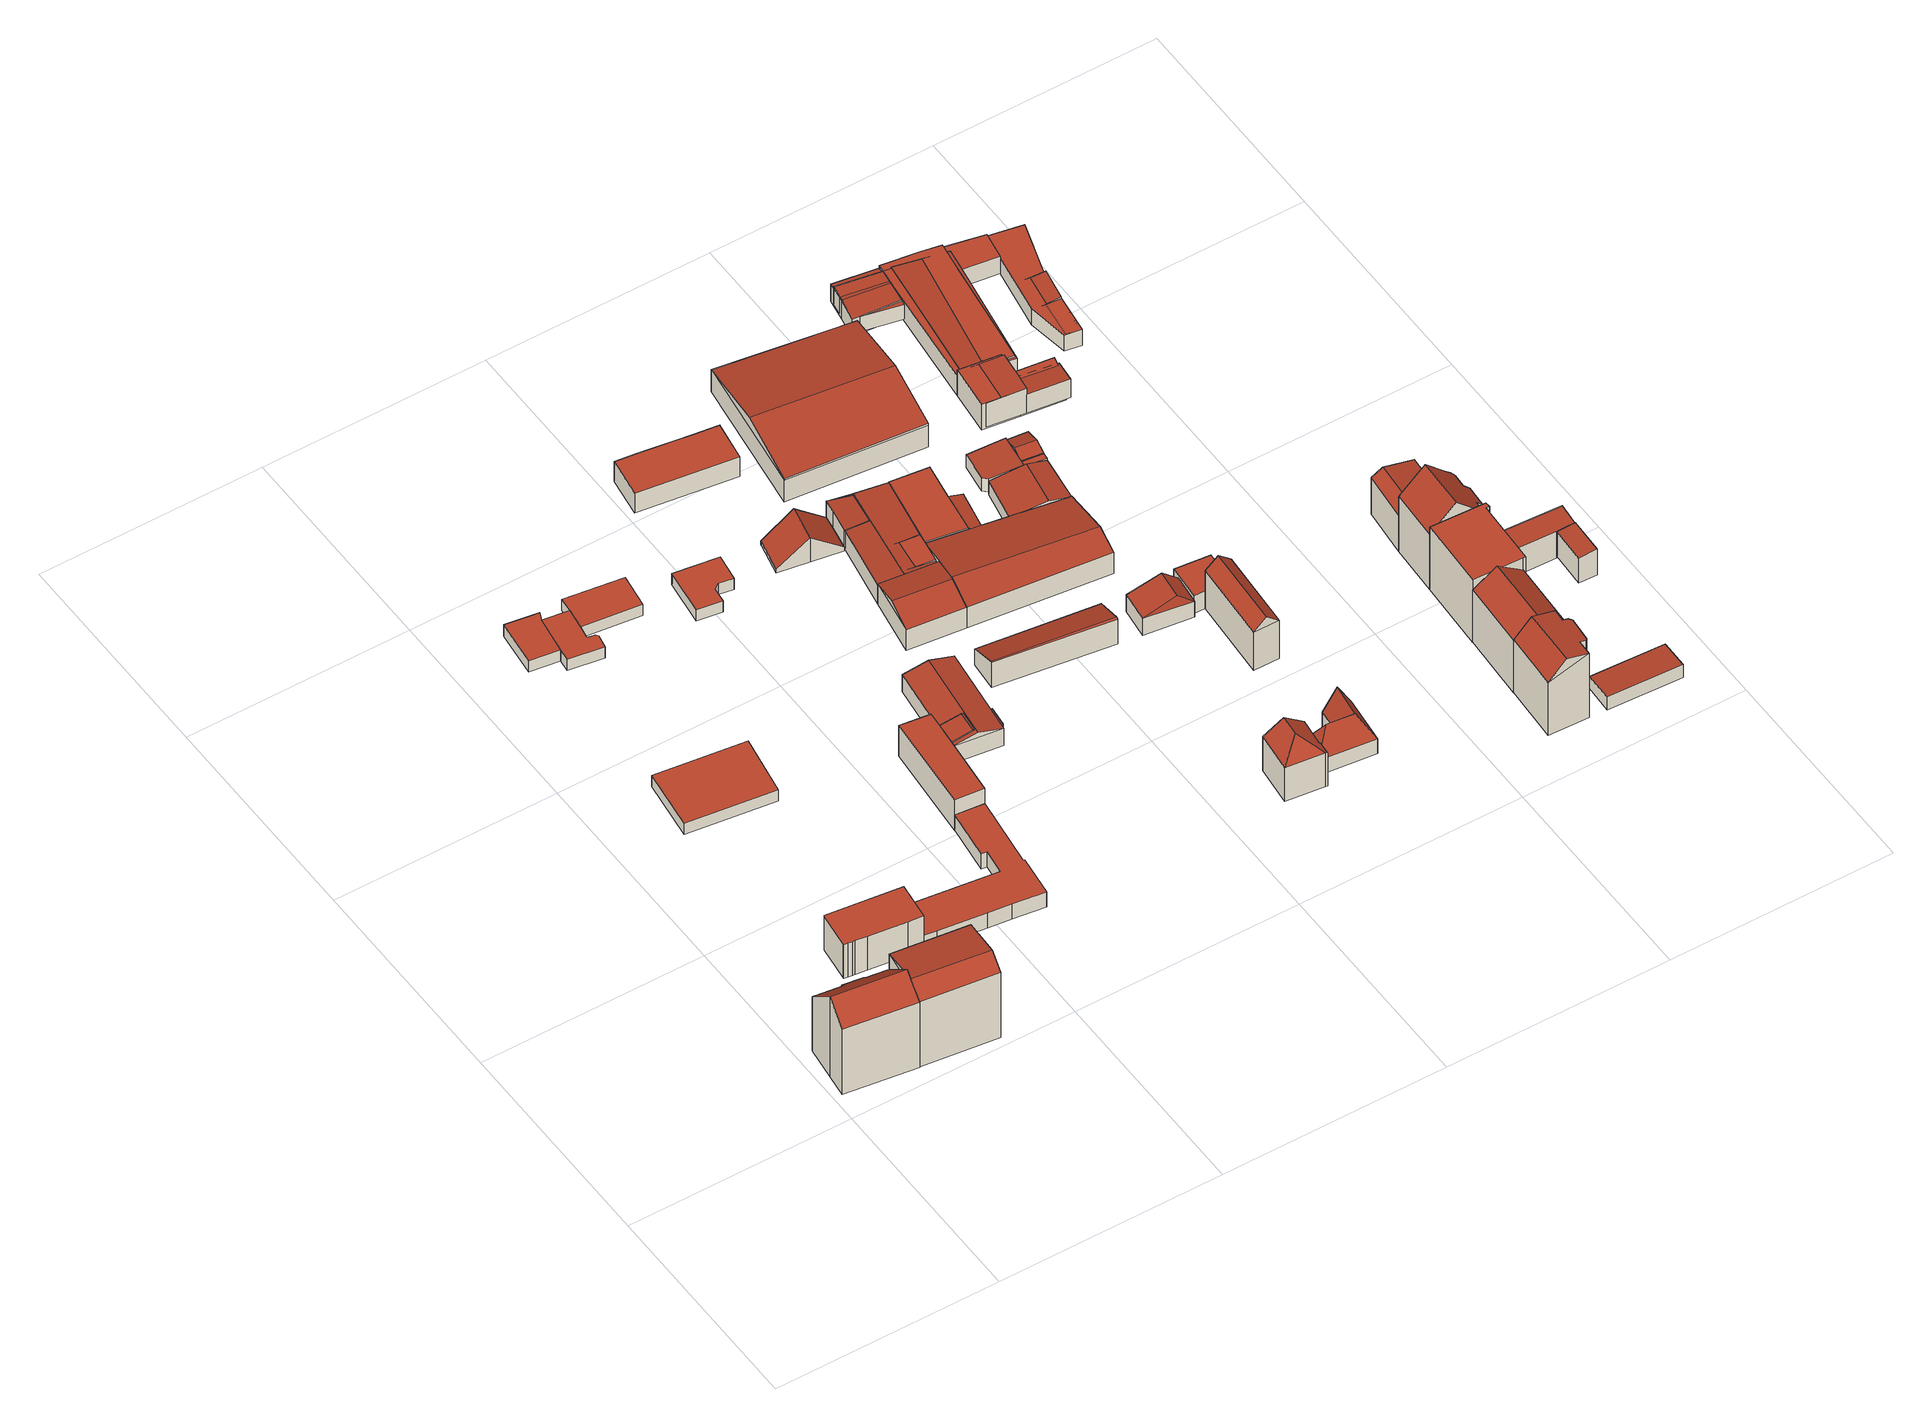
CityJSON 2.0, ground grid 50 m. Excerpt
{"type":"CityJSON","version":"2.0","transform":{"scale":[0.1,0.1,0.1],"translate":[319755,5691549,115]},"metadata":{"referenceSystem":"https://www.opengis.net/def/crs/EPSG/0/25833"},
"CityObjects":{
"building1":{"type":"Building","attributes":{"Dachtyp_tdc":"tdcGableRoof","Gemeindeschluessel":14713000,"Dachneigung":42.95,"QualitaetDacherkennung":55,"Geometrietyp2DReferenz":"3000","function":"31001_9998","roofType":"3100","measuredHeight":21.65},"geometry":[{"type":"MultiSurface","lod":"2","boundaries":[[[0,1,2,3]],[[1,4,5,2]],[[4,6,7,5]],[[6,8,9,7]],[[8,10,11,9]],[[10,12,13,11]],[[12,14,15,13]],[[14,16,17,15]],[[16,18,19,17]],[[18,20,21,19]],[[20,22,23,21]],[[22,24,25,23]],[[24,26,27,25]],[[26,28,29,27]],[[28,0,3,29]],[[24,22,20,18]],[[18,16,14,12,10,8,6,4,1,0,28,26,24]],[[3,2,5,7,9,11,13,15,17,19,21,23,25,27,29]]],"semantics":{"surfaces":[{"type":"WallSurface"},{"type":"RoofSurface"},{"type":"GroundSurface"}],"values":[0,0,0,0,0,0,0,0,0,0,0,0,0,0,0,1,1,2]}}]},
"building2":{"type":"Building","attributes":{"Dachtyp_tdc":"tdcGableRoof","Gemeindeschluessel":14713000,"Dachneigung":10.59,"QualitaetDacherkennung":36,"Geometrietyp2DReferenz":"3000","function":"31001_9998","roofType":"3100","measuredHeight":20.59},"geometry":[{"type":"MultiSurface","lod":"2","boundaries":[[[30,31,32,33]],[[31,34,35,32]],[[34,36,37,35]],[[36,30,33,37]],[[34,31,38]],[[30,36,39]],[[31,30,39,38]],[[36,34,38,39]],[[33,32,35,37]]],"semantics":{"surfaces":[{"type":"WallSurface"},{"type":"RoofSurface"},{"type":"GroundSurface"}],"values":[0,0,0,0,0,0,1,1,2]}}]},
"building3":{"type":"Building","attributes":{"Gemeindeschluessel":14713000,"Dachorientierung":0,"MittlereTraufHoehe":126.44,"ObjektHoehe":9.2,"BodenHoehe":117.23,"Geometrietyp2DReferenz":"3000","BezugspunktDach":"2000","AbsoluteHoehe":126.44,"Dachflaeche":140.97,"function":"31001_9998","measuredHeight":9.2,"storeysAboveGround":3},"geometry":[{"type":"MultiSurface","lod":"2","boundaries":[[[40,41,42,43,44,45,46,47,48,49,50]],[[50,49,51,52]],[[49,48,53,51]],[[48,47,54,53]],[[47,46,55,54]],[[46,45,56,55]],[[45,44,57,56]],[[44,43,58,57]],[[43,42,59,58]],[[42,41,60,59]],[[41,40,61,60]],[[40,50,52,61]],[[52,51,53,54,55,56,57,58,59,60,61]]],"semantics":{"surfaces":[{"type":"RoofSurface"},{"type":"WallSurface"},{"type":"GroundSurface"}],"values":[0,1,1,1,1,1,1,1,1,1,1,1,2]}}]},
"building4":{"type":"Building","attributes":{"Gemeindeschluessel":14713000,"Dachorientierung":0,"MittlereTraufHoehe":119.38,"ObjektHoehe":3,"BodenHoehe":116.38,"Geometrietyp2DReferenz":"3000","BezugspunktDach":"2000","AbsoluteHoehe":119.38,"Dachflaeche":272.5,"function":"31001_9998","measuredHeight":3,"storeysAboveGround":1},"geometry":[{"type":"MultiSurface","lod":"2","boundaries":[[[62,63,64,65]],[[65,64,66,67]],[[64,63,68,66]],[[63,62,69,68]],[[62,65,67,69]],[[67,66,68,69]]],"semantics":{"surfaces":[{"type":"RoofSurface"},{"type":"WallSurface"},{"type":"GroundSurface"}],"values":[0,1,1,1,1,2]}}]},
"building5":{"type":"Building","attributes":{"Gemeindeschluessel":14713000,"Dachneigung":90,"Dachorientierung":0,"MittlereTraufHoehe":118.03,"QualitaetDacherkennung":40,"ObjektHoehe":3,"BodenHoehe":115.03,"Geometrietyp2DReferenz":"3000","AbsoluteHoehe":118.03,"Dachflaeche":71.15,"function":"31001_9998","roofType":"1000","measuredHeight":3,"storeysAboveGround":1},"geometry":[{"type":"MultiSurface","lod":"2","boundaries":[[[70,71,72,73]],[[71,74,75,72]],[[74,76,77,75]],[[76,78,79,77]],[[78,80,81,79]],[[80,70,73,81]],[[80,78,76,74,71,70]],[[73,72,75,77,79,81]]],"semantics":{"surfaces":[{"type":"WallSurface"},{"type":"RoofSurface"},{"type":"GroundSurface"}],"values":[0,0,0,0,0,0,1,2]}}]},
"building6":{"type":"Building","attributes":{"Gemeindeschluessel":14713000,"Dachorientierung":0,"MittlereTraufHoehe":121.08,"ObjektHoehe":4.11,"BodenHoehe":116.97,"Geometrietyp2DReferenz":"3000","BezugspunktDach":"2000","AbsoluteHoehe":121.08,"Dachflaeche":316.57,"function":"31001_9998","measuredHeight":4.11,"storeysAboveGround":1},"geometry":[{"type":"MultiSurface","lod":"2","boundaries":[[[82,83,84,85,86,87,88,89,90,91,92,93,94]],[[94,93,95,96]],[[93,92,97,95]],[[92,91,98,97]],[[91,90,99,98]],[[90,89,100,99]],[[89,88,101,100]],[[88,87,102,101]],[[87,86,103,102]],[[86,85,104,103]],[[85,84,105,104]],[[84,83,106,105]],[[83,82,107,106]],[[82,94,96,107]],[[96,95,97,98,99,100,101,102,103,104,105,106,107]]],"semantics":{"surfaces":[{"type":"RoofSurface"},{"type":"WallSurface"},{"type":"GroundSurface"}],"values":[0,1,1,1,1,1,1,1,1,1,1,1,1,1,2]}}]},
"building7":{"type":"Building","attributes":{"Gemeindeschluessel":14713000,"Dachorientierung":0,"MittlereTraufHoehe":118.13,"ObjektHoehe":3,"BodenHoehe":115.13,"Geometrietyp2DReferenz":"3000","BezugspunktDach":"2000","AbsoluteHoehe":118.13,"Dachflaeche":71.99,"function":"31001_9998","measuredHeight":3,"storeysAboveGround":1},"geometry":[{"type":"MultiSurface","lod":"2","boundaries":[[[108,109,110,111,112,113,114,115,116]],[[115,114,117,118]],[[114,113,119,117]],[[113,112,120,119]],[[112,111,121,120]],[[111,110,122,121]],[[110,109,123,122]],[[109,108,124,123]],[[108,116,125,124]],[[116,115,118,125]],[[125,118,117,119,120,121,122,123,124]]],"semantics":{"surfaces":[{"type":"RoofSurface"},{"type":"WallSurface"},{"type":"GroundSurface"}],"values":[0,1,1,1,1,1,1,1,1,1,2]}}]},
"building8":{"type":"Building","attributes":{"Gemeindeschluessel":14713000,"Dachneigung":90,"Dachorientierung":0,"MittlereTraufHoehe":118.18,"QualitaetDacherkennung":23,"ObjektHoehe":3,"BodenHoehe":115.18,"Geometrietyp2DReferenz":"3000","AbsoluteHoehe":118.18,"Dachflaeche":101.53,"function":"31001_9998","roofType":"1000","measuredHeight":3,"storeysAboveGround":1},"geometry":[{"type":"MultiSurface","lod":"2","boundaries":[[[126,127,128,129]],[[127,130,131,128]],[[127,126,132,133,130]],[[131,134,135,129,128]],[[130,133,134,131]],[[133,132,135,134]],[[132,126,129,135]]],"semantics":{"surfaces":[{"type":"WallSurface"},{"type":"RoofSurface"},{"type":"GroundSurface"}],"values":[0,0,1,2,0,0,0]}}]},
"building9":{"type":"Building","attributes":{"Gemeindeschluessel":14713000,"Dachneigung":90,"Dachorientierung":0,"MittlereTraufHoehe":125.18,"QualitaetDacherkennung":18,"ObjektHoehe":8.41,"BodenHoehe":116.77,"Geometrietyp2DReferenz":"3000","AbsoluteHoehe":125.18,"Dachflaeche":142.05,"function":"31001_9998","roofType":"1000","measuredHeight":8.41,"storeysAboveGround":3},"children":["building9-1"],"geometry":[{"type":"MultiSurface","lod":"2","boundaries":[[[136,137,138,139]],[[137,140,141,142,138]],[[143,144,145,146,147]],[[144,136,139,145]],[[144,143,140,137,136]],[[139,138,142,146,145]],[[147,141,140,143]],[[147,146,142,141]]],"semantics":{"surfaces":[{"type":"WallSurface"},{"type":"RoofSurface"},{"type":"GroundSurface"},{"type":"ClosureSurface"}],"values":[0,0,0,0,1,2,0,3]}}]},
"building9-1":{"type":"BuildingPart","attributes":{"Dachneigung":75.73,"Dachorientierung":-174.18,"MittlereTraufHoehe":121.27,"QualitaetDacherkennung":100,"BodenHoehe":116.77,"ObjektTeilHoehe":5.63,"Geometrietyp2DReferenz":"3000","AbsoluteHoehe":122.4,"Dachflaeche":61.42,"roofType":"3100","measuredHeight":5.63,"storeysAboveGround":2},"parents":["building9"],"geometry":[{"type":"MultiSurface","lod":"2","boundaries":[[[148,147,146,149]],[[141,150,151,142]],[[150,152,153,151]],[[152,154,155,153]],[[154,156,157,155]],[[156,148,149,157]],[[148,156,154,152]],[[152,150,141,147,148]],[[149,146,142,151,153,155,157]],[[142,146,147,141]]],"semantics":{"surfaces":[{"type":"WallSurface"},{"type":"RoofSurface"},{"type":"GroundSurface"},{"type":"ClosureSurface"}],"values":[0,0,0,0,0,0,1,1,2,3]}}]},
"building10":{"type":"Building","attributes":{"Gemeindeschluessel":14713000,"Dachorientierung":0,"MittlereTraufHoehe":118.67,"ObjektHoehe":3,"BodenHoehe":115.67,"Geometrietyp2DReferenz":"3000","BezugspunktDach":"2000","AbsoluteHoehe":118.67,"Dachflaeche":85.19,"function":"31001_9998","measuredHeight":3,"storeysAboveGround":1},"geometry":[{"type":"MultiSurface","lod":"2","boundaries":[[[158,159,160,161,162,163,164]],[[163,162,165,166]],[[162,161,167,165]],[[161,160,168,167]],[[160,159,169,168]],[[159,158,170,169]],[[158,164,171,170]],[[164,163,166,171]],[[171,166,165,167,168,169,170]]],"semantics":{"surfaces":[{"type":"RoofSurface"},{"type":"WallSurface"},{"type":"GroundSurface"}],"values":[0,1,1,1,1,1,1,1,2]}}]},
"building11":{"type":"Building","attributes":{"Dachtyp_tdc":"tdcGableRoof","Gemeindeschluessel":14713000,"Dachneigung":14.02,"QualitaetDacherkennung":77,"Geometrietyp2DReferenz":"3000","function":"31001_2000","roofType":"3100","measuredHeight":6.02},"geometry":[{"type":"MultiSurface","lod":"2","boundaries":[[[172,173,174,175]],[[173,176,177,174]],[[176,178,179,177]],[[178,172,175,179]],[[176,173,180]],[[172,178,181]],[[173,172,181,180]],[[178,176,180,181]],[[175,174,177,179]]],"semantics":{"surfaces":[{"type":"WallSurface"},{"type":"RoofSurface"},{"type":"GroundSurface"}],"values":[0,0,0,0,0,0,1,1,2]}}]},
"building12":{"type":"Building","attributes":{"Dachtyp_tdc":"tdcPolyFlatRoof","Gemeindeschluessel":14713000,"Dachneigung":0,"QualitaetDacherkennung":69,"Geometrietyp2DReferenz":"3000","function":"31001_2000","roofType":"1000","measuredHeight":5.42},"geometry":[{"type":"MultiSurface","lod":"2","boundaries":[[[182,183,184,185]],[[183,186,187,184]],[[186,188,189,187]],[[188,190,191,189]],[[190,192,193,191]],[[192,194,195,193]],[[194,182,185,195]],[[194,192,190,188,186,183,182]],[[185,184,187,189,191,193,195]]],"semantics":{"surfaces":[{"type":"WallSurface"},{"type":"RoofSurface"},{"type":"GroundSurface"}],"values":[0,0,0,0,0,0,0,1,2]}}]},
"building13":{"type":"Building","attributes":{"Gemeindeschluessel":14713000,"Dachneigung":51.28,"Dachorientierung":10.75,"MittlereTraufHoehe":118.23,"QualitaetDacherkennung":20,"ObjektHoehe":6.42,"BodenHoehe":115.94,"Geometrietyp2DReferenz":"3000","AbsoluteHoehe":122.36,"Dachflaeche":142.34,"function":"31001_9998","roofType":"3100","measuredHeight":6.42,"storeysAboveGround":2},"geometry":[{"type":"MultiSurface","lod":"2","boundaries":[[[196,197,198,199]],[[197,200,201,198]],[[200,202,203,201]],[[202,204,205,203]],[[204,206,207,205]],[[206,208,209,207]],[[208,210,211,209]],[[210,196,199,211]],[[204,202,200,197,196]],[[196,210,208,206,204]],[[199,198,201,203,205,207,209,211]]],"semantics":{"surfaces":[{"type":"WallSurface"},{"type":"RoofSurface"},{"type":"GroundSurface"}],"values":[0,0,0,0,0,0,0,0,1,1,2]}}]},
"building14":{"type":"Building","attributes":{"Dachtyp_tdc":"tdcGableRoof","Gemeindeschluessel":14713000,"Dachneigung":21.54,"QualitaetDacherkennung":69,"Geometrietyp2DReferenz":"3000","function":"31001_2000","roofType":"3100","measuredHeight":6.97},"geometry":[{"type":"MultiSurface","lod":"2","boundaries":[[[212,213,214,215]],[[213,216,217,214]],[[216,218,219,217]],[[218,212,215,219]],[[216,213,220]],[[212,218,221]],[[213,212,221,220]],[[218,216,220,221]],[[215,214,217,219]]],"semantics":{"surfaces":[{"type":"WallSurface"},{"type":"RoofSurface"},{"type":"GroundSurface"}],"values":[0,0,0,0,0,0,1,1,2]}}]},
"building15":{"type":"Building","attributes":{"Gemeindeschluessel":14713000,"Dachneigung":90,"Dachorientierung":0,"MittlereTraufHoehe":120.6,"QualitaetDacherkennung":100,"ObjektHoehe":4.1,"BodenHoehe":116.5,"Geometrietyp2DReferenz":"3000","AbsoluteHoehe":120.6,"Dachflaeche":49.67,"function":"31001_9998","roofType":"1000","measuredHeight":4.1,"storeysAboveGround":1},"geometry":[{"type":"MultiSurface","lod":"2","boundaries":[[[222,223,224,225]],[[223,226,227,224]],[[226,228,229,227]],[[228,230,231,229]],[[230,222,225,231]],[[230,228,226,223,222]],[[225,224,227,229,231]]],"semantics":{"surfaces":[{"type":"WallSurface"},{"type":"RoofSurface"},{"type":"GroundSurface"}],"values":[0,0,0,0,0,1,2]}}]},
"building16":{"type":"Building","attributes":{"Gemeindeschluessel":14713000,"Dachneigung":84.6,"Dachorientierung":0,"MittlereTraufHoehe":121.17,"QualitaetDacherkennung":100,"ObjektHoehe":4.98,"BodenHoehe":116.4,"Geometrietyp2DReferenz":"3000","AbsoluteHoehe":121.38,"Dachflaeche":42.86,"function":"31001_9998","roofType":"2100","measuredHeight":4.98,"storeysAboveGround":2},"geometry":[{"type":"MultiSurface","lod":"2","boundaries":[[[232,233,234,235]],[[233,236,237,234]],[[236,238,239,237]],[[238,240,241,239]],[[240,232,235,241]],[[240,238,236,233,232]],[[235,234,237,239,241]]],"semantics":{"surfaces":[{"type":"WallSurface"},{"type":"RoofSurface"},{"type":"GroundSurface"}],"values":[0,0,0,0,0,1,2]}}]},
"building17":{"type":"Building","attributes":{"Dachtyp_tdc":"tdcPolyFlatRoof","Gemeindeschluessel":14713000,"Dachneigung":3.82,"QualitaetDacherkennung":71,"Geometrietyp2DReferenz":"3000","function":"31001_2000","roofType":"2100","measuredHeight":4.37},"geometry":[{"type":"MultiSurface","lod":"2","boundaries":[[[242,243,244,245]],[[243,246,247,244]],[[246,248,249,247]],[[248,250,251,249]],[[250,242,245,251]],[[250,248,246,243,242]],[[245,244,247,249,251]]],"semantics":{"surfaces":[{"type":"WallSurface"},{"type":"RoofSurface"},{"type":"GroundSurface"}],"values":[0,0,0,0,0,1,2]}}]},
"building18":{"type":"Building","attributes":{"Dachtyp_tdc":"tdcFreeFormRoof","Gemeindeschluessel":14713000,"Dachneigung":36.65,"QualitaetDacherkennung":2,"Geometrietyp2DReferenz":"3000","function":"31001_2000","roofType":"5000","measuredHeight":12.43},"geometry":[{"type":"MultiSurface","lod":"2","boundaries":[[[252,253,254,255]],[[253,256,257,254]],[[256,258,259,257]],[[258,260,261,259]],[[260,262,263,261]],[[262,264,265,263]],[[264,266,267,265]],[[266,252,255,267]],[[262,260,258,268]],[[258,256,268]],[[256,253,252,266,264,262,268]],[[255,254,257,259,261,263,265,267]]],"semantics":{"surfaces":[{"type":"WallSurface"},{"type":"RoofSurface"},{"type":"GroundSurface"}],"values":[0,0,0,0,0,0,0,0,1,1,1,2]}}]},
"building19":{"type":"Building","attributes":{"Gemeindeschluessel":14713000,"Geometrietyp2DReferenz":"3000","function":"31001_2000","roofType":"9999"},"children":["building19-1","building19-2","building19-3","building19-4","building19-5","building19-6","building19-7"]},
"building19-1":{"type":"BuildingPart","attributes":{"Dachtyp_tdc":"tdcPolyFlatRoof","Dachneigung":0,"QualitaetDacherkennung":48,"Geometrietyp2DReferenz":"3000","roofType":"1000","measuredHeight":4.21},"parents":["building19"],"geometry":[{"type":"MultiSurface","lod":"2","boundaries":[[[269,270,271,272]],[[270,273,274,275,271]],[[276,269,272,277,278]],[[276,279,273,270,269]],[[272,271,275,280,277]],[[281,274,273,279]],[[281,282,280,275,274]],[[278,282,281,279,276]],[[278,277,280,282]]],"semantics":{"surfaces":[{"type":"WallSurface"},{"type":"RoofSurface"},{"type":"GroundSurface"},{"type":"ClosureSurface"}],"values":[0,0,0,1,2,0,3,0,3]}}]},
"building19-2":{"type":"BuildingPart","attributes":{"Dachtyp_tdc":"tdcGableRoof","Dachneigung":10,"QualitaetDacherkennung":81,"Geometrietyp2DReferenz":"3000","roofType":"3100","measuredHeight":4.85},"parents":["building19"],"geometry":[{"type":"MultiSurface","lod":"2","boundaries":[[[283,284,285,286]],[[287,288,289,290]],[[284,283,291,292,293]],[[288,287,294,293,292,295]],[[286,285,296,290,289]],[[296,285,284,297]],[[290,296,297,287]],[[283,286,289,288]],[[293,294,298,297,284]],[[298,294,287,297]],[[295,292,291]],[[288,295,291,283]]],"semantics":{"surfaces":[{"type":"WallSurface"},{"type":"RoofSurface"},{"type":"GroundSurface"},{"type":"ClosureSurface"}],"values":[0,0,1,1,2,0,3,3,0,3,0,3]}}]},
"building19-3":{"type":"BuildingPart","attributes":{"Dachtyp_tdc":"tdcGableRoof","Dachneigung":14.24,"QualitaetDacherkennung":84,"Geometrietyp2DReferenz":"3000","roofType":"3100","measuredHeight":7.1},"parents":["building19"],"geometry":[{"type":"MultiSurface","lod":"2","boundaries":[[[299,300,301,302]],[[299,303,304,305,300]],[[303,299,306]],[[299,302,307,306]],[[308,303,306,307,309,310]],[[301,300,305,311,312,313]],[[312,311,243,304,303,308]],[[311,305,304,243]],[[313,312,308,314]],[[302,301,313,314,315]],[[307,302,315,309]],[[310,314,308]],[[314,310,309,315]]],"semantics":{"surfaces":[{"type":"WallSurface"},{"type":"RoofSurface"},{"type":"GroundSurface"},{"type":"ClosureSurface"}],"values":[0,0,0,1,1,2,0,3,3,3,0,3,3]}}]},
"building19-4":{"type":"BuildingPart","attributes":{"Dachtyp_tdc":"tdcPolyFlatRoof","Dachneigung":0,"QualitaetDacherkennung":32,"Geometrietyp2DReferenz":"3000","roofType":"1000","measuredHeight":4.5},"parents":["building19"],"geometry":[{"type":"MultiSurface","lod":"2","boundaries":[[[298,316,317,296,297]],[[316,318,319,317]],[[318,320,287,290,319]],[[320,318,316,298,294]],[[296,317,319,290]],[[294,287,320]],[[296,290,287,297]],[[297,287,294,298]]],"semantics":{"surfaces":[{"type":"WallSurface"},{"type":"RoofSurface"},{"type":"GroundSurface"},{"type":"ClosureSurface"}],"values":[0,0,0,1,2,0,3,3]}}]},
"building19-5":{"type":"BuildingPart","attributes":{"Dachtyp_tdc":"tdcPolyFlatRoof","Dachneigung":5.29,"QualitaetDacherkennung":89,"Geometrietyp2DReferenz":"3000","roofType":"2100","measuredHeight":5.13},"parents":["building19"],"geometry":[{"type":"MultiSurface","lod":"2","boundaries":[[[304,321,322,305]],[[321,246,323,322]],[[246,243,311,323]],[[246,321,304,243]],[[311,305,322,323]],[[305,311,243,304]]],"semantics":{"surfaces":[{"type":"WallSurface"},{"type":"RoofSurface"},{"type":"GroundSurface"},{"type":"ClosureSurface"}],"values":[0,0,0,1,2,3]}}]},
"building19-6":{"type":"BuildingPart","attributes":{"Dachtyp_tdc":"tdcPolyFlatRoof","Dachneigung":11.05,"QualitaetDacherkennung":83,"Geometrietyp2DReferenz":"3000","roofType":"2100","measuredHeight":4.19},"parents":["building19"],"geometry":[{"type":"MultiSurface","lod":"2","boundaries":[[[274,324,325,275]],[[324,326,327,325]],[[324,274,281,328,326]],[[280,275,325,327]],[[282,328,281]],[[280,327,326,328,282]],[[275,280,282,281,274]]],"semantics":{"surfaces":[{"type":"WallSurface"},{"type":"RoofSurface"},{"type":"GroundSurface"},{"type":"ClosureSurface"}],"values":[0,0,1,2,0,3,3]}}]},
"building19-7":{"type":"BuildingPart","attributes":{"Dachtyp_tdc":"tdcGableRoof","Dachneigung":13.72,"QualitaetDacherkennung":56,"Geometrietyp2DReferenz":"3000","roofType":"3100","measuredHeight":7.02},"parents":["building19"],"geometry":[{"type":"MultiSurface","lod":"2","boundaries":[[[329,278,277,312,308]],[[330,327,326]],[[330,331,283,286,327]],[[332,333,334,289,288]],[[333,335,336,334]],[[335,302,301,336]],[[333,332,295,291,331,330,328,282,278,329,337]],[[337,309,315,302,335,333]],[[313,312,277,280,327,286,289,334,336,301]],[[329,308,310,337]],[[308,312,313,314]],[[308,314,310]],[[280,277,278,282]],[[326,328,330]],[[327,280,282,328,326]],[[288,295,332]],[[291,283,331]],[[288,289,286,283]],[[288,283,291,295]],[[310,309,337]],[[301,302,315,314,313]],[[310,314,315,309]]],"semantics":{"surfaces":[{"type":"WallSurface"},{"type":"RoofSurface"},{"type":"GroundSurface"},{"type":"ClosureSurface"}],"values":[0,0,0,0,0,0,1,1,2,0,3,3,3,0,3,0,0,3,3,0,3,3]}}]},
"building20":{"type":"Building","attributes":{"Dachtyp_tdc":"tdcFreeFormRoof","Gemeindeschluessel":14713000,"Dachneigung":61.02,"QualitaetDacherkennung":13,"Geometrietyp2DReferenz":"3000","function":"31001_2000","roofType":"5000","measuredHeight":9.48},"geometry":[{"type":"MultiSurface","lod":"2","boundaries":[[[338,339,340,341]],[[339,342,343,340]],[[342,344,345,343]],[[344,346,347,345]],[[346,348,349,347]],[[348,350,351,349]],[[350,352,353,351]],[[352,338,341,353]],[[354,352,350]],[[355,356,354,350,348]],[[357,358,355,348,346]],[[344,357,346]],[[357,344,342]],[[358,357,342,339]],[[356,355,358,339,338]],[[354,356,338,352]],[[341,340,343,345,347,349,351,353]]],"semantics":{"surfaces":[{"type":"WallSurface"},{"type":"RoofSurface"},{"type":"GroundSurface"}],"values":[0,0,0,0,0,0,0,0,1,1,1,0,0,1,1,1,2]}}]},
"building21":{"type":"Building","attributes":{"Dachtyp_tdc":"tdcGableRoof","Gemeindeschluessel":14713000,"Dachneigung":10.01,"QualitaetDacherkennung":37,"Geometrietyp2DReferenz":"3000","function":"31001_2000","roofType":"3100","measuredHeight":8.89},"geometry":[{"type":"MultiSurface","lod":"2","boundaries":[[[359,360,361,362]],[[360,363,364,361]],[[363,365,366,364]],[[365,367,368,366]],[[367,359,362,368]],[[369,370,371,363,372]],[[373,369,372,374]],[[360,374,372,363]],[[359,373,374,360]],[[367,370,369,373,359]],[[365,371,370,367]],[[363,371,365]],[[362,361,364,366,368]]],"semantics":{"surfaces":[{"type":"WallSurface"},{"type":"RoofSurface"},{"type":"GroundSurface"}],"values":[0,0,0,0,0,1,1,0,0,0,0,0,2]}}]},
"building22":{"type":"Building","attributes":{"Dachtyp_tdc":"tdcHipAndGableRoof","Gemeindeschluessel":14713000,"Dachneigung":19.02,"QualitaetDacherkennung":39,"Geometrietyp2DReferenz":"3000","function":"31001_2000","roofType":"5000","measuredHeight":7.14},"geometry":[{"type":"MultiSurface","lod":"2","boundaries":[[[375,376,377,378]],[[376,379,380,377]],[[379,381,382,380]],[[381,375,378,382]],[[379,376,383]],[[375,381,384]],[[376,375,384,383]],[[381,379,383,384]],[[378,377,380,382]]],"semantics":{"surfaces":[{"type":"WallSurface"},{"type":"RoofSurface"},{"type":"GroundSurface"}],"values":[0,0,0,0,1,0,1,1,2]}}]},
"building23":{"type":"Building","attributes":{"Gemeindeschluessel":14713000,"Dachneigung":48.29,"Dachorientierung":3.5,"MittlereTraufHoehe":126.49,"QualitaetDacherkennung":18,"ObjektHoehe":12.94,"BodenHoehe":116.08,"Geometrietyp2DReferenz":"3000","AbsoluteHoehe":129.03,"Dachflaeche":139,"function":"31001_9998","roofType":"3100","measuredHeight":12.94,"storeysAboveGround":4},"children":["building23-1"],"geometry":[{"type":"MultiSurface","lod":"2","boundaries":[[[385,386,387,388,389]],[[386,390,391,387]],[[390,392,393,394,391]],[[390,386,395]],[[385,392,396]],[[386,385,396,395]],[[392,390,395,396]],[[388,387,391,394]],[[389,393,392,385]],[[388,394,393,389]]],"semantics":{"surfaces":[{"type":"WallSurface"},{"type":"RoofSurface"},{"type":"GroundSurface"},{"type":"ClosureSurface"}],"values":[0,0,0,0,0,1,1,2,0,3]}}]},
"building23-1":{"type":"BuildingPart","attributes":{"Dachneigung":90,"Dachorientierung":0,"MittlereTraufHoehe":120.85,"QualitaetDacherkennung":25,"BodenHoehe":116.08,"ObjektTeilHoehe":4.76,"Geometrietyp2DReferenz":"3000","AbsoluteHoehe":120.85,"Dachflaeche":61,"roofType":"1000","measuredHeight":4.76,"storeysAboveGround":2},"parents":["building23"],"geometry":[{"type":"MultiSurface","lod":"2","boundaries":[[[397,398,399,400]],[[398,401,402,399]],[[401,389,388,402]],[[389,401,398,397,393]],[[400,399,402,388,394]],[[400,394,393,397]],[[394,388,389,393]]],"semantics":{"surfaces":[{"type":"WallSurface"},{"type":"RoofSurface"},{"type":"GroundSurface"},{"type":"ClosureSurface"}],"values":[0,0,0,1,2,0,3]}}]},
"building24":{"type":"Building","attributes":{"Dachtyp_tdc":"tdcPolyFlatRoof","Gemeindeschluessel":14713000,"Dachneigung":4.6,"QualitaetDacherkennung":80,"Geometrietyp2DReferenz":"3000","function":"31001_2000","roofType":"2100","measuredHeight":4.16},"geometry":[{"type":"MultiSurface","lod":"2","boundaries":[[[403,404,405,406]],[[404,407,408,405]],[[407,409,410,408]],[[409,411,412,410]],[[411,413,414,412]],[[413,403,406,414]],[[413,411,409,407,404,403]],[[406,405,408,410,412,414]]],"semantics":{"surfaces":[{"type":"WallSurface"},{"type":"RoofSurface"},{"type":"GroundSurface"}],"values":[0,0,0,0,0,0,1,2]}}]},
"building25":{"type":"Building","attributes":{"Dachtyp_tdc":"tdcGableRoof","Gemeindeschluessel":14713000,"Dachneigung":19.61,"QualitaetDacherkennung":66,"Geometrietyp2DReferenz":"3000","function":"31001_2000","roofType":"3100","measuredHeight":4.76},"geometry":[{"type":"MultiSurface","lod":"2","boundaries":[[[415,416,417,418]],[[416,419,420,417]],[[419,421,422,420]],[[421,415,418,422]],[[419,416,423]],[[415,421,424]],[[416,415,424,423]],[[421,419,423,424]],[[418,417,420,422]]],"semantics":{"surfaces":[{"type":"WallSurface"},{"type":"RoofSurface"},{"type":"GroundSurface"}],"values":[0,0,0,0,0,0,1,1,2]}}]},
"building26":{"type":"Building","attributes":{"Gemeindeschluessel":14713000,"Geometrietyp2DReferenz":"3000","function":"31001_2000","roofType":"9999"},"children":["building26-1","building26-2","building26-3","building26-4"]},
"building26-1":{"type":"BuildingPart","attributes":{"Dachtyp_tdc":"tdcPolyFlatRoof","Dachneigung":4.92,"QualitaetDacherkennung":78,"Geometrietyp2DReferenz":"3000","roofType":"2100","measuredHeight":5.04},"parents":["building26"],"geometry":[{"type":"MultiSurface","lod":"2","boundaries":[[[425,426,427,428]],[[426,429,430,427]],[[429,431,432,430]],[[429,426,425,431]],[[432,428,427,430]],[[425,428,432,431]]],"semantics":{"surfaces":[{"type":"WallSurface"},{"type":"RoofSurface"},{"type":"GroundSurface"},{"type":"ClosureSurface"}],"values":[0,0,0,1,2,3]}}]},
"building26-2":{"type":"BuildingPart","attributes":{"Dachtyp_tdc":"tdcPolyFlatRoof","Dachneigung":5.13,"QualitaetDacherkennung":75,"Geometrietyp2DReferenz":"3000","roofType":"2100","measuredHeight":4.87},"parents":["building26"],"geometry":[{"type":"MultiSurface","lod":"2","boundaries":[[[433,434,435,436]],[[434,437,438,435]],[[437,439,440,438]],[[437,434,433,439]],[[440,436,435,438]],[[433,436,440,439]]],"semantics":{"surfaces":[{"type":"WallSurface"},{"type":"RoofSurface"},{"type":"GroundSurface"},{"type":"ClosureSurface"}],"values":[0,0,0,1,2,3]}}]},
"building26-3":{"type":"BuildingPart","attributes":{"Dachtyp_tdc":"tdcPolyFlatRoof","Dachneigung":3.4,"QualitaetDacherkennung":86,"Geometrietyp2DReferenz":"3000","roofType":"2100","measuredHeight":5.21},"parents":["building26"],"geometry":[{"type":"MultiSurface","lod":"2","boundaries":[[[441,442,443,444]],[[445,446,433,436,447]],[[448,449,450,440,439]],[[449,451,452,450]],[[451,441,444,452]],[[451,449,448,446,445,442,441]],[[444,443,447,436,440,450,452]],[[447,443,442,445]],[[439,433,446,448]],[[439,440,436,433]]],"semantics":{"surfaces":[{"type":"WallSurface"},{"type":"RoofSurface"},{"type":"GroundSurface"},{"type":"ClosureSurface"}],"values":[0,0,0,0,0,1,2,3,0,3]}}]},
"building26-4":{"type":"BuildingPart","attributes":{"Dachtyp_tdc":"tdcPolyFlatRoof","Dachneigung":2.87,"QualitaetDacherkennung":79,"Geometrietyp2DReferenz":"3000","roofType":"2100","measuredHeight":6.73},"parents":["building26"],"geometry":[{"type":"MultiSurface","lod":"2","boundaries":[[[453,454,425,428,443,442]],[[455,456,457,432,431]],[[456,458,445,447,457]],[[456,455,454,453,458]],[[447,443,428,432,457]],[[442,445,458,453]],[[442,443,447,445]],[[431,425,454,455]],[[431,432,428,425]]],"semantics":{"surfaces":[{"type":"WallSurface"},{"type":"RoofSurface"},{"type":"GroundSurface"},{"type":"ClosureSurface"}],"values":[0,0,0,1,2,0,3,0,3]}}]},
"building27":{"type":"Building","attributes":{"Dachtyp_tdc":"tdcFreeFormRoof","Gemeindeschluessel":14713000,"Dachneigung":13.37,"QualitaetDacherkennung":48,"Geometrietyp2DReferenz":"3000","function":"31001_9998","roofType":"5000","measuredHeight":18.56},"geometry":[{"type":"MultiSurface","lod":"2","boundaries":[[[459,460,461,462]],[[460,463,464,461]],[[463,465,466,464]],[[465,467,468,466]],[[467,469,470,468]],[[469,471,472,470]],[[471,473,474,472]],[[473,475,476,474]],[[475,477,478,476]],[[477,459,462,478]],[[479,480,475,473]],[[459,477,480,479,471,469,467,465,463,460]],[[473,471,479]],[[477,475,480]],[[462,461,464,466,468,470,472,474,476,478]]],"semantics":{"surfaces":[{"type":"WallSurface"},{"type":"RoofSurface"},{"type":"GroundSurface"}],"values":[0,0,0,0,0,0,0,0,0,0,1,1,0,0,2]}}]},
"building28":{"type":"Building","attributes":{"Dachtyp_tdc":"tdcFreeFormRoof","Gemeindeschluessel":14713000,"Dachneigung":36.4,"QualitaetDacherkennung":92,"Geometrietyp2DReferenz":"3000","function":"31001_9998","roofType":"5000","measuredHeight":17.81},"geometry":[{"type":"MultiSurface","lod":"2","boundaries":[[[481,482,483,484]],[[482,485,486,483]],[[485,487,488,486]],[[487,489,490,488]],[[489,481,484,490]],[[491,492,482,481]],[[489,487,485,492,491]],[[485,482,492]],[[481,489,491]],[[484,483,486,488,490]]],"semantics":{"surfaces":[{"type":"WallSurface"},{"type":"RoofSurface"},{"type":"GroundSurface"}],"values":[0,0,0,0,0,1,1,0,0,2]}}]},
"building29":{"type":"Building","attributes":{"Gemeindeschluessel":14713000,"Dachneigung":90,"Dachorientierung":0,"MittlereTraufHoehe":120.47,"QualitaetDacherkennung":90,"ObjektHoehe":5.31,"BodenHoehe":115.16,"Geometrietyp2DReferenz":"3000","AbsoluteHoehe":120.47,"Dachflaeche":395.38,"function":"31001_2000","roofType":"1000","measuredHeight":5.31,"storeysAboveGround":2},"children":["building29-1","building29-2","building29-3","building29-4","building29-5"],"geometry":[{"type":"MultiSurface","lod":"2","boundaries":[[[493,494,495,496,497]],[[498,499,500,501,502]],[[499,503,504,505,500]],[[506,507,508,509,510]],[[507,511,512,508]],[[511,507,506,503,499,498,494,493]],[[497,496,513,501,500,505,509,508,512]],[[502,514,495,494,498]],[[502,501,513,514]],[[513,496,495,514]],[[510,504,503,506]],[[510,509,505,504]],[[497,512,511,493]]],"semantics":{"surfaces":[{"type":"WallSurface"},{"type":"RoofSurface"},{"type":"GroundSurface"},{"type":"ClosureSurface"}],"values":[0,0,0,0,0,1,2,0,3,3,0,3,3]}}]},
"building29-1":{"type":"BuildingPart","attributes":{"Dachneigung":90,"Dachorientierung":0,"MittlereTraufHoehe":119.88,"QualitaetDacherkennung":49,"BodenHoehe":115.16,"ObjektTeilHoehe":4.72,"Geometrietyp2DReferenz":"3000","AbsoluteHoehe":119.88,"Dachflaeche":57.55,"roofType":"1000","measuredHeight":4.72,"storeysAboveGround":2},"parents":["building29"],"geometry":[{"type":"MultiSurface","lod":"2","boundaries":[[[504,515,516,517,505]],[[518,510,509,519,520]],[[518,515,504,510]],[[509,505,517,519]],[[505,509,510,504]],[[520,516,515,518]],[[520,519,517,516]]],"semantics":{"surfaces":[{"type":"WallSurface"},{"type":"RoofSurface"},{"type":"GroundSurface"},{"type":"ClosureSurface"}],"values":[0,0,1,2,3,0,3]}}]},
"building29-2":{"type":"BuildingPart","attributes":{"Dachneigung":90,"Dachorientierung":0,"MittlereTraufHoehe":119.47,"QualitaetDacherkennung":71,"BodenHoehe":115.16,"ObjektTeilHoehe":4.31,"Geometrietyp2DReferenz":"3000","AbsoluteHoehe":119.47,"Dachflaeche":175.5,"roofType":"1000","measuredHeight":4.31,"storeysAboveGround":1},"parents":["building29"],"geometry":[{"type":"MultiSurface","lod":"2","boundaries":[[[521,522,523,524]],[[522,520,519,523]],[[516,525,526,517]],[[525,527,528,526]],[[527,529,530,528]],[[529,521,524,530]],[[529,527,525,516,520,522,521]],[[524,523,519,517,526,528,530]],[[517,519,520,516]]],"semantics":{"surfaces":[{"type":"WallSurface"},{"type":"RoofSurface"},{"type":"GroundSurface"},{"type":"ClosureSurface"}],"values":[0,0,0,0,0,0,1,2,3]}}]},
"building29-3":{"type":"BuildingPart","attributes":{"Dachneigung":90,"Dachorientierung":0,"MittlereTraufHoehe":122.06,"QualitaetDacherkennung":100,"BodenHoehe":115.16,"ObjektTeilHoehe":6.9,"Geometrietyp2DReferenz":"3000","AbsoluteHoehe":122.06,"Dachflaeche":85.46,"roofType":"1000","measuredHeight":6.9,"storeysAboveGround":2},"parents":["building29"],"geometry":[{"type":"MultiSurface","lod":"2","boundaries":[[[531,532,533,534,535]],[[532,536,493,497,533]],[[537,538,539,540,512,511]],[[538,537,536,532,531]],[[534,533,497,512,540]],[[511,493,536,537]],[[511,512,497,493]],[[535,539,538,531]],[[535,534,540,539]]],"semantics":{"surfaces":[{"type":"WallSurface"},{"type":"RoofSurface"},{"type":"GroundSurface"},{"type":"ClosureSurface"}],"values":[0,0,0,1,2,0,3,0,3]}}]},
"building29-4":{"type":"BuildingPart","attributes":{"Dachneigung":84.6,"Dachorientierung":97.85,"MittlereTraufHoehe":120,"QualitaetDacherkennung":92,"BodenHoehe":115.16,"ObjektTeilHoehe":5.15,"Geometrietyp2DReferenz":"3000","AbsoluteHoehe":120.3,"Dachflaeche":98.36,"roofType":"3100","measuredHeight":5.15,"storeysAboveGround":2},"parents":["building29"],"geometry":[{"type":"MultiSurface","lod":"2","boundaries":[[[541,542,543,544]],[[542,545,546,543]],[[545,547,548,546]],[[547,502,501,548]],[[495,541,544,496]],[[514,502,547,545,542]],[[542,541,495,514]],[[544,543,546,548,501,513,496]],[[513,501,502,514]],[[513,514,495,496]]],"semantics":{"surfaces":[{"type":"WallSurface"},{"type":"RoofSurface"},{"type":"GroundSurface"},{"type":"ClosureSurface"}],"values":[0,0,0,0,0,1,1,2,3,3]}}]},
"building29-5":{"type":"BuildingPart","attributes":{"Dachneigung":90,"Dachorientierung":0,"MittlereTraufHoehe":120.31,"QualitaetDacherkennung":99,"BodenHoehe":115.16,"ObjektTeilHoehe":5.16,"Geometrietyp2DReferenz":"3000","AbsoluteHoehe":120.31,"Dachflaeche":62.46,"roofType":"1000","measuredHeight":5.16,"storeysAboveGround":2},"parents":["building29"],"geometry":[{"type":"MultiSurface","lod":"2","boundaries":[[[539,549,550,540]],[[549,551,552,550]],[[551,535,534,552]],[[551,549,539,535]],[[534,540,550,552]],[[540,534,535,539]]],"semantics":{"surfaces":[{"type":"WallSurface"},{"type":"RoofSurface"},{"type":"GroundSurface"},{"type":"ClosureSurface"}],"values":[0,0,0,1,2,3]}}]},
"building30":{"type":"Building","attributes":{"Dachtyp_tdc":"tdcPolyFlatRoof","Gemeindeschluessel":14713000,"Dachneigung":0,"QualitaetDacherkennung":74,"Geometrietyp2DReferenz":"3000","function":"31001_9998","roofType":"1000","measuredHeight":17},"geometry":[{"type":"MultiSurface","lod":"2","boundaries":[[[553,554,555,556]],[[554,557,558,555]],[[557,559,560,558]],[[559,561,562,560]],[[561,563,564,562]],[[563,565,566,564]],[[565,567,568,566]],[[567,569,570,568]],[[569,553,556,570]],[[569,567,565,563,561,559,557,554,553]],[[556,555,558,560,562,564,566,568,570]]],"semantics":{"surfaces":[{"type":"WallSurface"},{"type":"RoofSurface"},{"type":"GroundSurface"}],"values":[0,0,0,0,0,0,0,0,0,1,2]}}]},
"building31":{"type":"Building","attributes":{"Dachtyp_tdc":"tdcPolyFlatRoof","Gemeindeschluessel":14713000,"Dachneigung":3,"QualitaetDacherkennung":72,"Geometrietyp2DReferenz":"3000","function":"31001_9998","roofType":"2100","measuredHeight":3.51},"geometry":[{"type":"MultiSurface","lod":"2","boundaries":[[[571,572,573,574]],[[572,575,576,573]],[[575,577,578,576]],[[577,571,574,578]],[[577,575,572,571]],[[574,573,576,578]]],"semantics":{"surfaces":[{"type":"WallSurface"},{"type":"RoofSurface"},{"type":"GroundSurface"}],"values":[0,0,0,0,1,2]}}]},
"building32":{"type":"Building","attributes":{"Dachtyp_tdc":"tdcFreeFormRoof","Gemeindeschluessel":14713000,"Dachneigung":43.62,"QualitaetDacherkennung":56,"Geometrietyp2DReferenz":"3000","function":"31001_9998","roofType":"5000","measuredHeight":20.64},"geometry":[{"type":"MultiSurface","lod":"2","boundaries":[[[579,580,581,582]],[[580,583,584,581]],[[583,585,586,584]],[[585,587,588,586]],[[587,589,590,588]],[[589,591,592,590]],[[591,593,594,592]],[[593,595,596,594]],[[595,597,598,596]],[[597,599,600,598]],[[599,579,582,600]],[[601,602,583,580]],[[597,595,593,591,589,587,585,602,601,579,599]],[[580,579,601]],[[585,583,602]],[[582,581,584,586,588,590,592,594,596,598,600]]],"semantics":{"surfaces":[{"type":"WallSurface"},{"type":"RoofSurface"},{"type":"GroundSurface"}],"values":[0,0,0,0,0,0,0,0,0,0,0,1,1,0,0,2]}}]},
"building33":{"type":"Building","attributes":{"Gemeindeschluessel":14713000,"Geometrietyp2DReferenz":"3000","function":"31001_2000","roofType":"9999"},"children":["building33-1","building33-2"]},
"building33-1":{"type":"BuildingPart","attributes":{"Dachtyp_tdc":"tdcPolyFlatRoof","Dachneigung":5.96,"QualitaetDacherkennung":83,"Geometrietyp2DReferenz":"3000","roofType":"2100","measuredHeight":3.13},"parents":["building33"],"geometry":[{"type":"MultiSurface","lod":"2","boundaries":[[[603,604,605,606]],[[603,607,608,604]],[[607,609,610,608]],[[609,611,612,613,610]],[[609,607,603,606,611]],[[613,605,604,608,610]],[[606,612,611]],[[606,605,613,612]]],"semantics":{"surfaces":[{"type":"WallSurface"},{"type":"RoofSurface"},{"type":"GroundSurface"},{"type":"ClosureSurface"}],"values":[0,0,0,0,1,2,0,3]}}]},
"building33-2":{"type":"BuildingPart","attributes":{"Dachtyp_tdc":"tdcPolyFlatRoof","Dachneigung":0,"QualitaetDacherkennung":80,"Geometrietyp2DReferenz":"3000","roofType":"1000","measuredHeight":2.73},"parents":["building33"],"geometry":[{"type":"MultiSurface","lod":"2","boundaries":[[[606,614,615,612]],[[613,616,617,605]],[[612,615,616,613]],[[615,614,617,616]],[[614,606,605,617]],[[613,605,606,612]]],"semantics":{"surfaces":[{"type":"RoofSurface"},{"type":"GroundSurface"},{"type":"WallSurface"},{"type":"ClosureSurface"}],"values":[0,1,2,2,2,3]}}]},
"building34":{"type":"Building","attributes":{"Dachtyp_tdc":"tdcGableRoof","Gemeindeschluessel":14713000,"Dachneigung":14.83,"QualitaetDacherkennung":56,"Geometrietyp2DReferenz":"3000","function":"31001_9998","roofType":"3100","measuredHeight":11.3},"geometry":[{"type":"MultiSurface","lod":"2","boundaries":[[[618,619,584,586]],[[620,621,622]],[[619,618,623]],[[621,619,623,622]],[[618,620,622,623]],[[584,624,625,586]],[[619,621,624,584]],[[621,620,625,624]],[[620,618,586,625]]],"semantics":{"surfaces":[{"type":"WallSurface"},{"type":"RoofSurface"},{"type":"GroundSurface"}],"values":[0,0,0,1,1,2,0,0,0]}}]},
"building35":{"type":"Building","attributes":{"Dachtyp_tdc":"tdcPolyFlatRoof","Gemeindeschluessel":14713000,"Dachneigung":3.1,"QualitaetDacherkennung":69,"Geometrietyp2DReferenz":"3000","function":"31001_9998","roofType":"2100","measuredHeight":7.57},"geometry":[{"type":"MultiSurface","lod":"2","boundaries":[[[626,627,628,629]],[[627,630,631,628]],[[630,632,633,631]],[[632,634,635,633]],[[634,636,637,635]],[[636,626,629,637]],[[636,634,632,630,627,626]],[[629,628,631,633,635,637]]],"semantics":{"surfaces":[{"type":"WallSurface"},{"type":"RoofSurface"},{"type":"GroundSurface"}],"values":[0,0,0,0,0,0,1,2]}}]},
"building36":{"type":"Building","attributes":{"Dachtyp_tdc":"tdcPolyFlatRoof","Gemeindeschluessel":14713000,"Dachneigung":3.9,"QualitaetDacherkennung":94,"Geometrietyp2DReferenz":"3000","function":"31001_9998","roofType":"2100","measuredHeight":7},"geometry":[{"type":"MultiSurface","lod":"2","boundaries":[[[638,632,639,640]],[[632,641,642,639]],[[641,643,644,642]],[[643,645,646,644]],[[645,638,640,646]],[[645,643,641,632,638]],[[640,639,642,644,646]]],"semantics":{"surfaces":[{"type":"WallSurface"},{"type":"RoofSurface"},{"type":"GroundSurface"}],"values":[0,0,0,0,0,1,2]}}]}
},
"vertices":[
[26,168,170],[30,168,170],[30,168,23],[26,168,23],[29,166,172],[29,166,23],[88,159,171],[88,159,23],[89,168,163],[89,168,23],[134,162,163],[134,162,23],[133,153,171],[133,153,23],[177,148,171],[177,148,23],[181,147,171],[181,147,23],[173,74,240],[173,74,23],[167,22,200],[167,22,23],[8,43,200],[8,43,23],[14,94,240],[14,94,23],[23,166,172],[23,166,23],[23,168,170],[23,168,23],
[181,147,213],[350,126,213],[350,126,24],[181,147,24],[335,2,201],[335,2,24],[167,22,201],[167,22,24],[339,37,229],[171,58,229],
[174,291,114],[184,290,114],[193,288,114],[198,288,114],[224,284,114],[307,274,114],[340,270,114],[350,354,114],[185,374,114],[184,372,114],[175,295,114],[184,372,22],[175,295,22],[185,374,22],[350,354,22],[340,270,22],[307,274,22],[224,284,22],[198,288,22],[193,288,22],[184,290,22],[174,291,22],
[349,881,44],[150,906,44],[133,769,44],[327,745,44],[133,769,14],[327,745,14],[150,906,14],[349,881,14],
[138,1388,30],[139,1392,30],[139,1392,0],[138,1388,0],[213,1381,30],[213,1381,0],[205,1362,30],[205,1362,0],[192,1279,30],[192,1279,0],[127,1288,30],[127,1288,0],
[340,270,61],[367,266,61],[471,253,61],[522,247,61],[593,238,61],[604,329,61],[601,329,61],[621,490,61],[558,497,61],[544,386,61],[556,384,61],[549,329,61],[350,354,61],[549,329,20],[350,354,20],[556,384,20],[544,386,20],[558,497,20],[621,490,20],[601,329,20],[604,329,20],[593,238,20],[522,247,20],[471,253,20],[367,266,20],[340,270,20],
[262,1354,31],[205,1362,31],[192,1279,31],[188,1251,31],[265,1239,31],[271,1269,31],[267,1275,31],[250,1278,31],[255,1307,31],[267,1275,1],[250,1278,1],[271,1269,1],[265,1239,1],[188,1251,1],[192,1279,1],[205,1362,1],[262,1354,1],[255,1307,1],
[384,1291,32],[255,1307,32],[255,1307,2],[384,1291,2],[262,1354,32],[262,1354,2],[394,1367,32],[264,1385,32],[264,1385,2],[394,1367,2],
[558,497,102],[576,714,102],[576,714,18],[558,497,18],[642,705,102],[642,705,58],[642,705,18],[638,657,102],[621,490,102],[621,490,18],[638,657,18],[638,657,58],
[700,650,74],[700,650,18],[647,705,59],[647,705,18],[705,697,74],[705,697,18],[768,689,58],[768,689,18],[763,644,58],[763,644,18],
[511,1212,37],[515,1244,37],[528,1254,37],[560,1249,37],[569,1309,37],[470,1323,37],[456,1220,37],[569,1309,7],[470,1323,7],[560,1249,7],[528,1254,7],[515,1244,7],[511,1212,7],[456,1220,7],
[782,838,61],[757,632,61],[757,632,14],[782,838,14],[650,646,60],[650,646,14],[675,852,60],[675,852,14],[704,639,74],[729,845,74],
[516,1520,54],[529,1609,54],[529,1609,0],[516,1520,0],[575,1603,54],[575,1603,0],[654,1592,54],[654,1592,0],[690,1586,54],[690,1586,0],[745,1579,54],[745,1579,0],[732,1490,54],[732,1490,0],
[717,1228,74],[648,1239,19],[648,1239,9],[717,1228,9],[663,1312,19],[663,1312,9],[664,1316,19],[664,1316,9],[732,1308,74],[732,1308,9],[799,1299,19],[799,1299,9],[794,1268,19],[794,1268,9],[785,1217,19],[785,1217,9],
[1076,730,84],[818,766,85],[818,766,17],[1076,730,17],[823,832,61],[823,832,17],[1085,799,61],[1085,799,17],[818,768,87],[1076,734,87],
[832,1145,56],[867,1141,56],[867,1141,15],[832,1145,15],[902,1137,56],[902,1137,15],[892,1067,56],[892,1067,15],[822,1076,56],[822,1076,15],
[785,1217,64],[794,1268,64],[794,1268,14],[785,1217,14],[799,1299,64],[799,1299,14],[852,1288,59],[852,1288,14],[842,1217,58],[842,1217,14],
[888,1051,54],[820,1059,58],[820,1059,15],[888,1051,15],[855,1292,58],[855,1292,15],[928,1283,53],[928,1283,15],[899,1117,54],[899,1117,15],
[1202,233,115],[1199,204,115],[1199,204,25],[1202,233,25],[1195,205,117],[1195,205,25],[1110,215,117],[1110,215,25],[1120,304,117],[1120,304,25],[1163,299,149],[1163,299,25],[1206,294,117],[1206,294,25],[1199,234,117],[1199,234,25],[1158,252,149],
[928,1283,55],[1013,1272,55],[1013,1272,12],[928,1283,12],[1000,1192,55],[1000,1192,54],[1000,1192,12],[899,1117,55],[899,1117,12],[899,1117,52],[987,1102,55],[987,1102,12],[987,1102,54],[987,1102,52],
[1070,1087,47],[1089,1187,48],[1089,1187,12],[1070,1087,12],[1207,1168,53],[1194,1065,52],[1194,1065,12],[1207,1168,12],[1104,1081,53],[1148,1073,61],[1164,1175,61],[1183,1172,57],[1186,1066,54],[1160,1176,12],[1160,1176,51],[1160,1176,57],
[740,938,67],[740,938,12],[866,924,12],[866,924,67],[761,1066,67],[761,1066,64],[761,1066,12],[750,1002,83],[877,987,83],[888,1051,67],[878,991,82],[878,992,82],[820,1059,12],[888,1051,12],[878,992,12],[878,992,67],[867,926,67],
[1162,1189,57],[1162,1189,12],[1209,1183,57],[1209,1183,12],[1207,1168,57],
[801,1299,63],[801,1299,12],[855,1292,12],
[1031,1186,48],[1031,1186,12],[1014,1097,48],[1014,1097,12],[994,1100,52],
[888,1051,68],[1014,1097,52],[1070,1087,53],[1194,1065,54],[1180,948,83],[1180,948,12],[1172,889,69],[1172,889,12],[878,992,83],
[1206,294,68],[1267,287,68],[1267,287,28],[1206,294,28],[1273,334,68],[1273,334,28],[1290,332,68],[1290,332,28],[1333,327,68],[1333,327,28],[1321,220,68],[1321,220,28],[1202,233,68],[1202,233,28],[1199,234,68],[1199,234,28],[1203,237,74],[1294,254,123],[1233,261,123],[1303,330,122],[1294,254,122],
[1065,1356,64],[762,1386,64],[762,1386,5],[1065,1356,5],[805,1698,64],[805,1698,5],[1057,1659,64],[1057,1659,5],[1101,1652,64],[1101,1652,5],[1082,1494,94],[1101,1652,66],[1057,1659,65],[782,1532,94],[1065,1356,69],[762,1386,68],
[1244,779,56],[1236,712,56],[1236,712,14],[1244,779,14],[1129,725,60],[1129,725,14],[1137,793,60],[1137,793,14],[1202,720,85],[1210,784,85],
[1322,719,115],[1311,538,115],[1311,538,11],[1322,719,11],[1322,719,58],[1254,538,115],[1254,538,11],[1266,721,115],[1266,721,58],[1266,721,11],[1283,538,140],[1294,720,140],
[1242,722,58],[1248,801,58],[1248,801,11],[1242,722,11],[1326,793,58],[1326,793,11],
[1080,1197,53],[1088,1263,53],[1088,1263,18],[1080,1197,18],[1170,1253,60],[1170,1253,18],[1162,1189,60],[1162,1189,18],[1160,1176,60],[1160,1176,18],[1089,1187,54],[1089,1187,18],
[1170,1253,54],[1217,1248,54],[1217,1248,20],[1170,1253,20],[1209,1183,58],[1209,1183,20],[1162,1189,58],[1162,1189,20],[1212,1211,67],[1165,1217,67],
[1273,1380,52],[1363,1365,52],[1363,1365,6],[1273,1380,6],[1356,1315,56],[1356,1315,6],[1266,1327,56],[1266,1327,6],
[1223,1650,46],[1105,1675,47],[1105,1675,6],[1223,1650,6],[1118,1758,54],[1118,1758,6],[1234,1738,54],[1234,1738,6],
[1305,1418,51],[1278,1422,52],[1278,1422,6],[1305,1418,6],[1195,1435,57],[1223,1650,58],[1195,1435,6],[1234,1738,58],[1352,1717,51],[1352,1717,6],[1344,1663,51],[1344,1663,6],
[1278,1422,73],[1273,1380,73],[1266,1327,73],[1183,1339,69],[1183,1339,6],[1195,1435,69],
[1710,183,198],[1722,182,195],[1722,182,24],[1710,183,24],[1728,176,193],[1728,176,24],[1723,121,194],[1723,121,24],[1720,117,195],[1720,117,24],[1706,118,198],[1706,118,24],[1704,83,198],[1704,83,24],[1615,87,167],[1615,87,24],[1621,214,167],[1621,214,24],[1712,210,198],[1712,210,24],[1655,85,210],[1661,212,210],
[1621,214,165],[1629,365,165],[1629,365,23],[1621,214,23],[1739,360,160],[1739,360,23],[1731,209,161],[1731,209,23],[1712,210,174],[1712,210,23],[1675,211,201],[1683,363,201],
[1184,1439,55],[1208,1663,55],[1208,1663,49],[1208,1663,2],[1184,1439,2],[1218,1756,55],[1303,1744,55],[1303,1744,2],[1218,1756,2],[1218,1756,48],[1346,1735,55],[1346,1735,49],[1346,1735,2],[1336,1668,55],[1303,1424,55],[1303,1424,2],[1336,1668,2],[1336,1668,49],[1275,1427,55],[1275,1427,2],[1213,1708,2],[1213,1708,53],
[1433,1717,49],[1433,1717,45],[1433,1717,2],[1423,1656,49],[1423,1656,2],[1423,1656,45],
[1414,1424,45],[1400,1514,45],[1400,1514,2],[1414,1424,2],[1508,1702,45],[1508,1702,2],[1472,1584,45],[1472,1584,2],[1450,1418,45],[1450,1418,2],
[1253,1330,71],[1174,1340,71],[1174,1340,2],[1253,1330,2],[1253,1330,53],[1184,1439,71],[1275,1427,71],[1268,1393,71],[1268,1393,53],[1268,1393,2],
[1104,1673,49],[1112,1722,53],[1112,1722,2],[1104,1673,2],[1118,1757,50],[1118,1757,2],[1120,1771,49],[1120,1771,2],
[1363,1381,53],[1363,1381,2],[1348,1318,53],[1348,1318,2],
[1629,365,192],[1637,523,192],[1637,523,22],[1629,365,22],[1755,517,192],[1755,517,22],[1759,517,192],[1759,517,22],[1759,505,192],[1759,505,22],[1752,505,192],[1752,505,22],[1751,488,192],[1751,488,22],[1745,360,192],[1745,360,22],[1739,360,192],[1739,360,22],
[1909,137,57],[1906,71,61],[1906,71,26],[1909,137,26],[1742,79,61],[1742,79,26],[1745,145,57],[1745,145,26],
[1755,517,169],[1637,523,170],[1637,523,21],[1755,517,21],[1643,637,170],[1643,637,21],[1740,630,189],[1740,630,21],[1753,630,177],[1753,630,21],[1761,629,169],[1761,629,21],[1761,625,169],[1761,625,21],[1759,595,170],[1759,595,21],[1773,594,156],[1773,594,21],[1770,545,156],[1770,545,21],[1756,545,170],[1756,545,21],[1694,520,228],[1700,633,228],
[1404,1512,43],[1404,1512,18],[1428,1509,18],[1428,1509,45],[1419,1586,43],[1419,1586,18],[1474,1578,49],[1474,1578,18],[1461,1506,49],[1461,1506,45],[1461,1506,18],
[1417,1425,45],[1446,1423,45],[1446,1423,18],[1417,1425,18],
[1740,630,115],[1643,637,119],[1748,744,115],[1653,745,120],[1678,745,134],[1670,635,134],[1653,745,21],[1748,744,21],
[1923,507,97],[1920,458,94],[1920,458,21],[1923,507,21],[1899,459,94],[1899,459,21],[1880,460,94],[1880,460,21],[1794,464,94],[1794,464,21],[1796,514,97],[1796,514,21],
[1876,380,94],[1880,460,27],[1876,380,27],[1899,459,95],[1899,459,27],[1920,458,97],[1920,458,27],[1916,378,97],[1916,378,27]
]}
